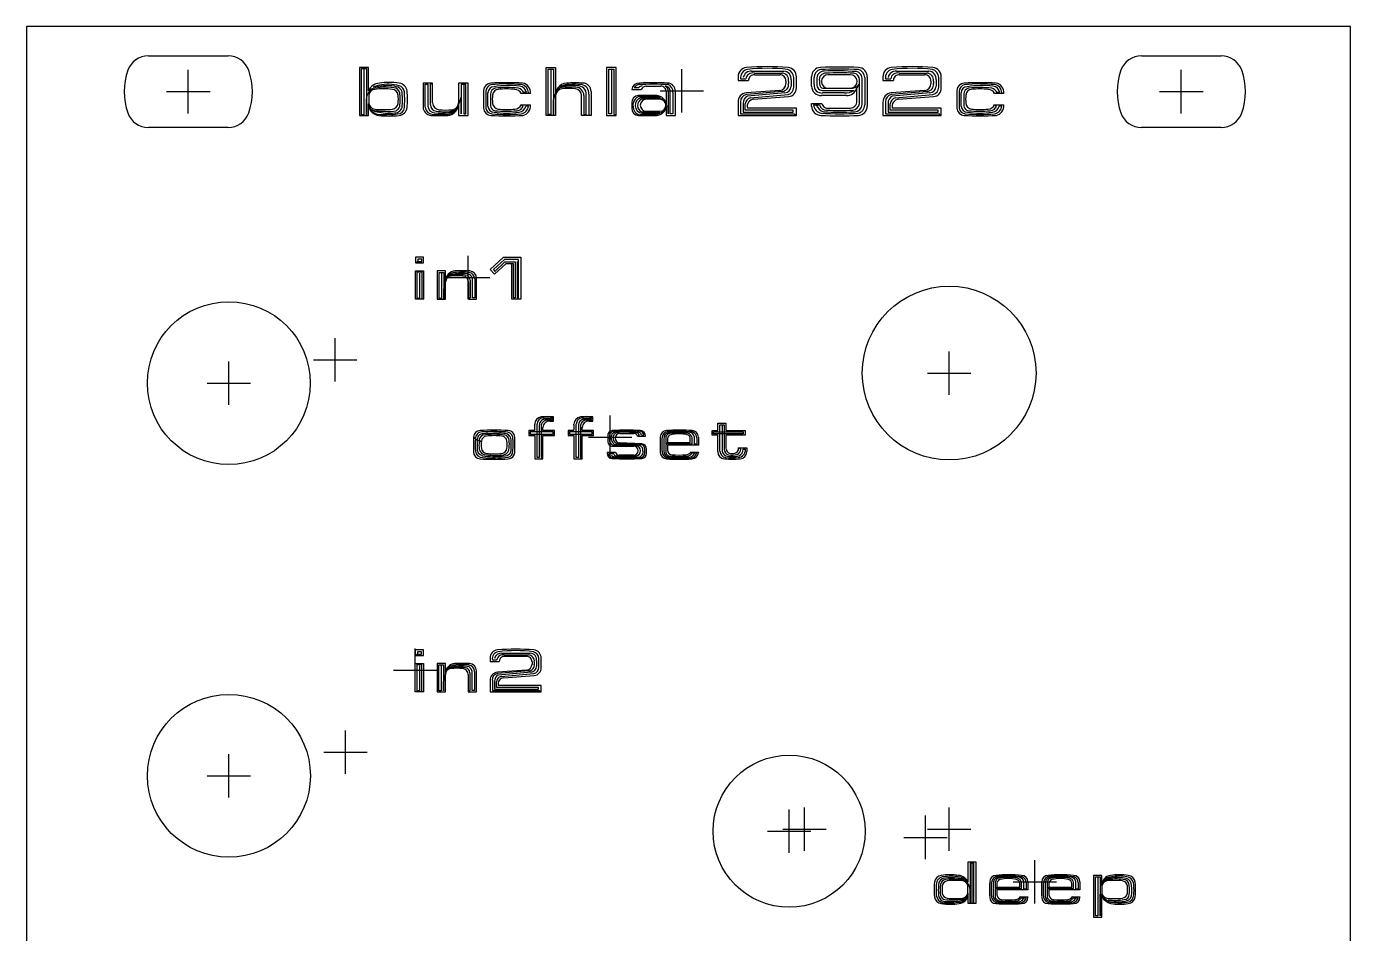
# Model space of a CAD drawing. Header units: millimetres. Extents: x -94 to 94, y -1 to 128.
# Drawn here: x 0 to 61, y 86.6 to 128.4 of the extents above; entities that cross this region are included whole.
import ezdxf

# ---------------------------------------------------------------- set-up
doc = ezdxf.new("R2010")
doc.units = ezdxf.units.MM
for name, color, linetype in [('Contour', 7, 'CONTINUOUS'), ('Engraving', 7, 'CONTINUOUS'), ('Reference_points', 1, 'CONTINUOUS')]:
    doc.layers.add(name, color=color, linetype=linetype)

msp = doc.modelspace()

# ---------------------------------------------------------------- linework, layer by layer
at = {"layer": 'Contour', "color": 7, "linetype": 'CONTINUOUS'}
for p, q in [((60.96, 128.4), (0, 128.4)), ((0, 128.4), (0, 128.4)), ((0, 128.4), (0, 0)), ((60.96, 0), (60.96, 128.4)), ((60.96, 128.4), (60.96, 128.4)), ((5.612, 127.05), (9.288, 127.05)), ((51.332, 127.05), (55.008, 127.05)), ((9.288, 123.75), (5.612, 123.75)), ((55.008, 123.75), (51.332, 123.75))]:
    msp.add_line(p, q, dxfattribs=at)
for centre, radius in [((42.483, 112.44), 4), ((9.316, 111.976), 3.75), ((9.32, 93.896), 3.75), ((35.112, 91.342), 3.5)]:
    msp.add_circle(centre, radius, dxfattribs=at)
for centre, radius, start, end in [((5.612, 126.05), 1, 450, 160.55043), ((9.288, 126.05), 1, 379.44957, 90), ((51.332, 126.05), 1, 450, 160.55043), ((55.008, 126.05), 1, 379.44957, 90), ((7.45, 125.4), 2.95, 160.53303, -160.53303), ((7.45, 125.4), 2.95, 340.53303, 19.46697), ((53.17, 125.4), 2.95, 160.53303, -160.53303), ((53.17, 125.4), 2.95, 340.53303, 19.46697), ((5.612, 124.75), 1, 199.44957, -90), ((9.288, 124.75), 1, 270, -19.44957), ((51.332, 124.75), 1, 199.44957, -90), ((55.008, 124.75), 1, 270, -19.44957)]:
    msp.add_arc(centre, radius, start, end, dxfattribs=at)
at = {"layer": 'Engraving', "color": 254, "linetype": 'CONTINUOUS'}
for p, q in [((15.744, 126.513), (15.336, 126.513)), ((15.336, 126.513), (15.336, 124.305)), ((15.432, 124.329), (15.432, 126.465)), ((15.432, 126.465), (15.648, 126.465)), ((15.528, 126.417), (15.528, 124.329)), ((15.648, 126.465), (15.648, 124.329)), ((15.744, 125.433), (15.744, 126.513)), ((23.928, 124.305), (23.928, 126.513)), ((23.928, 126.513), (24.36, 126.513)), ((24.024, 124.353), (24.024, 126.441)), ((24.024, 126.441), (24.264, 126.441)), ((24.144, 126.417), (24.144, 124.353)), ((24.264, 126.441), (24.264, 124.353)), ((24.36, 126.513), (24.36, 125.121)), ((27.144, 126.513), (26.712, 126.513)), ((26.712, 126.513), (26.712, 124.305)), ((26.808, 124.377), (26.808, 126.441)), ((26.808, 126.441), (27.048, 126.441)), ((26.928, 126.441), (26.928, 124.377)), ((27.048, 126.441), (27.048, 124.377)), ((27.144, 124.305), (27.144, 126.513)), ((33.384, 126.345), (34.872, 126.345)), ((33.504, 126.249), (34.776, 126.249)), ((40.056, 126.345), (41.544, 126.345)), ((40.176, 126.249), (41.448, 126.249)), ((16.344, 125.649), (15.96, 125.601)), ((18.696, 125.793), (18.264, 125.793)), ((18.264, 125.793), (18.264, 124.689)), ((18.36, 124.689), (18.36, 125.745)), ((18.36, 125.745), (18.48, 125.745)), ((18.48, 125.745), (18.48, 124.737)), ((18.6, 125.745), (18.696, 125.793)), ((18.6, 124.785), (18.6, 125.745)), ((18.696, 124.881), (18.696, 125.793)), ((20.328, 125.793), (19.896, 125.793)), ((19.896, 125.793), (19.896, 124.881)), ((20.232, 125.721), (20.016, 125.721)), ((20.016, 125.721), (20.016, 124.377)), ((20.136, 125.697), (20.136, 124.377)), ((20.232, 124.377), (20.232, 125.721)), ((20.328, 124.305), (20.328, 125.793)), ((28.536, 125.649), (29.208, 125.649)), ((32.76, 126.081), (32.76, 125.913)), ((32.76, 125.913), (33.24, 125.913)), ((32.88, 125.985), (33.12, 125.985)), ((33.528, 126.177), (34.68, 126.177)), ((34.968, 125.889), (34.968, 125.769)), ((35.088, 125.889), (35.088, 125.769)), ((35.208, 125.937), (35.208, 125.649)), ((35.328, 125.601), (35.328, 126.057)), ((35.448, 125.577), (35.448, 126.081)), ((36.144, 125.649), (36.144, 126.081)), ((36.264, 125.721), (36.264, 126.057)), ((36.384, 125.961), (36.384, 125.745)), ((36.504, 125.889), (36.504, 125.745)), ((37.92, 126.177), (36.912, 126.177)), ((38.328, 125.721), (38.232, 125.553)), ((38.352, 125.673), (38.352, 125.937)), ((38.352, 124.857), (38.352, 125.673)), ((38.472, 124.809), (38.472, 125.961)), ((38.592, 126.057), (38.592, 124.785)), ((38.712, 126.081), (38.712, 124.737)), ((39.432, 126.081), (39.432, 125.913)), ((39.432, 125.913), (39.912, 125.913)), ((39.552, 125.985), (39.792, 125.985)), ((40.2, 126.177), (41.352, 126.177)), ((41.64, 125.889), (41.64, 125.769)), ((41.76, 125.889), (41.76, 125.769)), ((41.88, 125.937), (41.88, 125.649)), ((42, 125.601), (42, 126.057)), ((42.12, 125.577), (42.12, 126.081)), ((15.648, 124.329), (15.648, 125.073)), ((20.016, 124.377), (20.016, 125.145)), ((21.144, 125.409), (21.144, 124.641)), ((21.24, 124.737), (21.24, 125.337)), ((21.36, 125.289), (21.36, 124.761)), ((23.208, 125.313), (22.776, 125.313)), ((23.016, 125.361), (22.896, 125.361)), ((24.264, 124.353), (24.264, 125.025)), ((24.36, 125.217), (24.36, 124.305)), ((25.56, 124.305), (25.56, 125.217)), ((25.656, 125.217), (25.656, 124.353)), ((25.776, 124.353), (25.776, 125.265)), ((25.896, 125.289), (25.896, 124.353)), ((25.992, 125.409), (25.992, 124.305)), ((27.864, 125.505), (28.296, 125.505)), ((28.176, 125.577), (27.984, 125.577)), ((28.2, 125.169), (28.992, 125.169)), ((29.064, 125.121), (28.296, 125.121)), ((28.344, 125.073), (29.304, 125.073)), ((29.16, 125.049), (28.536, 125.049)), ((29.16, 125.049), (29.016, 125.217)), ((29.184, 125.121), (29.064, 125.121)), ((29.304, 125.073), (29.16, 125.049)), ((29.448, 125.409), (29.448, 124.785)), ((29.544, 125.409), (29.544, 124.377)), ((29.64, 124.377), (29.64, 125.409)), ((29.76, 125.361), (29.76, 124.377)), ((29.88, 124.305), (29.88, 125.409)), ((34.68, 125.457), (33.144, 125.337)), ((34.8, 125.409), (33.144, 125.265)), ((34.92, 125.337), (33.192, 125.193)), ((33.336, 125.121), (35.064, 125.265)), ((33.48, 125.049), (35.088, 125.169)), ((37.752, 125.217), (36.6, 125.217)), ((37.656, 125.337), (36.648, 125.337)), ((36.672, 125.553), (36.912, 125.553)), ((36.696, 125.457), (36.912, 125.457)), ((36.912, 125.553), (37.944, 125.553)), ((36.912, 125.553), (37.944, 125.553)), ((36.912, 125.457), (38.112, 125.457)), ((38.232, 124.953), (38.232, 125.553)), ((41.352, 125.457), (39.816, 125.337)), ((41.472, 125.409), (39.816, 125.265)), ((41.592, 125.337), (39.864, 125.193)), ((40.008, 125.121), (41.736, 125.265)), ((40.152, 125.049), (41.76, 125.169)), ((42.936, 125.409), (42.936, 124.641)), ((43.032, 124.737), (43.032, 125.337)), ((43.152, 125.289), (43.152, 124.761)), ((45, 125.313), (44.568, 125.313)), ((44.808, 125.361), (44.688, 125.361)), ((15.768, 124.857), (15.744, 124.833)), ((15.744, 124.305), (15.744, 124.833)), ((19.896, 124.857), (19.896, 124.305)), ((20.136, 124.377), (20.232, 124.377)), ((22.872, 124.737), (22.776, 124.785)), ((22.776, 124.785), (23.208, 124.785)), ((23.112, 124.737), (22.992, 124.737)), ((26.928, 124.377), (26.808, 124.377)), ((27.048, 124.377), (27.144, 124.305)), ((27.864, 124.881), (27.864, 124.641)), ((27.936, 124.737), (27.936, 124.857)), ((29.16, 124.449), (28.344, 124.449)), ((28.344, 124.401), (28.992, 124.401)), ((28.536, 124.497), (29.16, 124.497)), ((29.112, 124.377), (28.992, 124.329)), ((29.208, 124.425), (29.112, 124.377)), ((29.544, 124.737), (29.448, 124.737)), ((29.448, 124.737), (29.448, 124.305)), ((29.544, 124.377), (29.544, 124.737)), ((29.76, 124.377), (29.64, 124.377)), ((32.76, 124.905), (32.76, 124.305)), ((32.88, 124.929), (32.88, 124.377)), ((32.88, 124.377), (35.352, 124.377)), ((33, 124.857), (33, 124.449)), ((33, 124.449), (35.304, 124.449)), ((33.096, 124.545), (33.096, 124.833)), ((35.304, 124.545), (33.096, 124.545)), ((35.448, 124.641), (33.192, 124.641)), ((35.304, 124.449), (35.304, 124.545)), ((35.352, 124.377), (35.448, 124.305)), ((35.448, 124.305), (35.448, 124.641)), ((36.144, 124.737), (36.144, 124.857)), ((36.144, 124.857), (36.624, 124.857)), ((36.24, 124.785), (36.504, 124.785)), ((36.936, 124.641), (37.92, 124.641)), ((39.432, 124.905), (39.432, 124.305)), ((39.552, 124.929), (39.552, 124.377)), ((39.552, 124.377), (42.024, 124.377)), ((39.672, 124.857), (39.672, 124.449)), ((39.672, 124.449), (41.976, 124.449)), ((39.768, 124.545), (39.768, 124.833)), ((41.976, 124.545), (39.768, 124.545)), ((42.12, 124.641), (39.864, 124.641)), ((41.976, 124.449), (41.976, 124.545)), ((42.024, 124.377), (42.12, 124.305)), ((42.12, 124.305), (42.12, 124.641)), ((44.664, 124.737), (44.568, 124.785)), ((44.568, 124.785), (45, 124.785)), ((44.904, 124.737), (44.784, 124.737)), ((15.336, 124.305), (15.744, 124.305)), ((15.528, 124.329), (15.432, 124.329)), ((19.896, 124.305), (20.328, 124.305)), ((24.36, 124.305), (23.928, 124.305)), ((24.144, 124.353), (24.024, 124.353)), ((25.992, 124.305), (25.56, 124.305)), ((25.656, 124.353), (25.776, 124.353)), ((25.896, 124.353), (25.992, 124.305)), ((26.712, 124.305), (27.144, 124.305)), ((28.992, 124.329), (28.248, 124.329)), ((29.448, 124.305), (29.88, 124.305)), ((32.76, 124.305), (35.448, 124.305)), ((39.432, 124.305), (42.12, 124.305)), ((18.286, 117.771), (17.908, 117.771)), ((17.908, 117.771), (17.908, 117.519)), ((18.202, 117.687), (18.013, 117.687)), ((18.013, 117.687), (18.013, 117.582)), ((18.202, 117.582), (18.202, 117.687)), ((18.286, 117.519), (18.286, 117.771)), ((21.352, 117.204), (21.961, 117.771)), ((22.003, 117.666), (21.499, 117.204)), ((21.961, 117.771), (22.759, 117.771)), ((22.654, 117.666), (22.003, 117.666)), ((22.654, 115.902), (22.654, 117.666)), ((22.759, 117.771), (22.759, 115.839)), ((18.013, 117.582), (17.908, 117.519)), ((17.908, 117.519), (18.286, 117.519)), ((17.908, 115.839), (17.908, 117.141)), ((17.908, 117.141), (18.286, 117.141)), ((17.992, 115.881), (17.992, 117.099)), ((17.992, 117.099), (18.202, 117.099)), ((18.013, 117.582), (18.202, 117.582)), ((18.202, 117.099), (18.202, 115.881)), ((18.286, 117.141), (18.286, 115.839)), ((19.294, 117.141), (18.916, 117.141)), ((18.916, 117.141), (18.916, 115.839)), ((19, 115.881), (19, 117.078)), ((19, 117.078), (19.21, 117.078)), ((19.105, 117.078), (19.105, 115.881)), ((19.21, 117.078), (19.21, 115.881)), ((19.294, 116.679), (19.294, 117.141)), ((21.541, 116.994), (21.352, 117.204)), ((21.499, 117.204), (21.562, 117.12)), ((22.066, 117.477), (21.541, 116.994)), ((21.562, 117.12), (22.024, 117.561)), ((22.024, 117.561), (22.507, 117.561)), ((22.339, 117.477), (22.066, 117.477)), ((22.423, 117.477), (22.339, 117.477)), ((22.339, 115.839), (22.339, 117.477)), ((22.423, 115.902), (22.423, 117.477)), ((22.507, 117.561), (22.507, 115.902)), ((22.591, 117.582), (22.591, 115.902)), ((18.097, 117.036), (18.097, 115.881)), ((19.294, 115.839), (19.294, 116.637)), ((20.344, 116.637), (20.344, 115.839)), ((20.428, 116.721), (20.428, 115.902)), ((20.533, 115.902), (20.533, 116.784)), ((20.638, 116.784), (20.638, 115.902)), ((20.722, 115.839), (20.722, 116.805)), ((18.286, 115.839), (17.908, 115.839)), ((18.097, 115.881), (17.992, 115.881)), ((18.202, 115.881), (18.286, 115.839)), ((18.916, 115.839), (19.294, 115.839)), ((19.105, 115.881), (19, 115.881)), ((19.21, 115.881), (19.21, 116.322)), ((20.428, 115.902), (20.344, 115.839)), ((20.344, 115.839), (20.722, 115.839)), ((20.638, 115.902), (20.533, 115.902)), ((22.759, 115.839), (22.339, 115.839)), ((22.507, 115.902), (22.423, 115.902)), ((22.591, 115.902), (22.654, 115.902)), ((23.78, 110.378), (24.221, 110.378)), ((24.221, 110.378), (24.221, 110.273)), ((24.263, 110.231), (24.263, 110.42)), ((25.586, 110.378), (26.027, 110.378)), ((26.027, 110.378), (26.027, 110.273)), ((26.069, 110.231), (26.069, 110.42)), ((23.402, 109.79), (23.129, 109.79)), ((23.129, 109.79), (23.129, 109.559)), ((23.507, 108.551), (23.507, 110.084)), ((23.612, 110.021), (23.612, 108.551)), ((23.696, 109.979), (23.696, 109.727)), ((23.78, 109.79), (23.78, 109.937)), ((24.305, 109.79), (23.78, 109.79)), ((24.179, 110.315), (23.864, 110.315)), ((24.221, 110.273), (23.99, 110.273)), ((24.095, 110.231), (24.263, 110.231)), ((24.305, 109.559), (24.305, 109.79)), ((25.208, 109.79), (24.935, 109.79)), ((24.935, 109.79), (24.935, 109.559)), ((25.313, 108.551), (25.313, 110.084)), ((25.418, 110.021), (25.418, 108.551)), ((25.502, 109.979), (25.502, 109.727)), ((25.586, 109.79), (25.586, 109.937)), ((26.111, 109.79), (25.586, 109.79)), ((25.985, 110.315), (25.67, 110.315)), ((26.027, 110.273), (25.796, 110.273)), ((25.901, 110.231), (26.069, 110.231)), ((26.111, 109.559), (26.111, 109.79)), ((31.571, 109.58), (31.571, 109.79)), ((31.571, 109.79), (31.823, 109.79)), ((31.823, 109.79), (31.823, 110.126)), ((31.823, 110.126), (32.201, 110.126)), ((31.928, 108.845), (31.928, 110.063)), ((31.928, 110.063), (32.117, 110.063)), ((32.033, 110.063), (32.033, 108.908)), ((32.117, 110.063), (32.117, 109.643)), ((32.201, 110.126), (32.201, 109.79)), ((32.201, 109.79), (33.083, 109.79)), ((33.083, 109.79), (33.083, 109.58)), ((20.672, 109.412), (20.588, 109.496)), ((20.756, 109.328), (20.672, 109.412)), ((20.945, 109.307), (20.756, 109.328)), ((20.84, 109.286), (20.945, 109.307)), ((23.129, 109.559), (23.402, 109.559)), ((23.696, 109.727), (23.192, 109.727)), ((23.192, 109.727), (23.192, 109.622)), ((23.192, 109.622), (24.242, 109.622)), ((23.402, 109.559), (23.402, 108.488)), ((24.242, 109.727), (23.696, 109.727)), ((23.696, 109.727), (23.696, 108.551)), ((23.78, 108.488), (23.78, 109.559)), ((23.78, 109.559), (24.305, 109.559)), ((24.242, 109.622), (24.242, 109.727)), ((24.935, 109.559), (25.208, 109.559)), ((25.502, 109.727), (24.998, 109.727)), ((24.998, 109.727), (24.998, 109.622)), ((24.998, 109.622), (26.048, 109.622)), ((25.208, 109.559), (25.208, 108.488)), ((26.048, 109.727), (25.502, 109.727)), ((25.502, 109.727), (25.502, 108.551)), ((25.586, 108.488), (25.586, 109.559)), ((25.586, 109.559), (26.111, 109.559)), ((26.048, 109.622), (26.048, 109.727)), ((26.762, 109.538), (26.762, 109.307)), ((27.308, 109.664), (27.959, 109.664)), ((28.337, 109.181), (27.308, 109.223)), ((28.211, 109.559), (28.127, 109.538)), ((28.127, 109.538), (28.505, 109.538)), ((28.316, 109.58), (28.421, 109.58)), ((29.261, 108.845), (29.261, 109.454)), ((29.345, 109.412), (29.345, 108.824)), ((29.429, 109.412), (29.429, 109.181)), ((29.429, 109.181), (29.513, 109.244)), ((29.513, 109.244), (29.429, 109.139)), ((29.429, 109.139), (29.429, 108.824)), ((29.513, 109.433), (29.513, 109.244)), ((29.513, 109.244), (30.563, 109.244)), ((29.513, 109.181), (30.647, 109.181)), ((30.563, 109.244), (30.563, 109.412)), ((30.647, 109.181), (30.647, 109.475)), ((30.752, 109.16), (30.752, 109.496)), ((30.857, 109.16), (30.752, 109.16)), ((30.857, 109.454), (30.857, 109.16)), ((30.941, 109.496), (30.941, 109.118)), ((31.823, 109.58), (31.571, 109.58)), ((31.634, 109.643), (31.634, 109.727)), ((31.634, 109.727), (32.999, 109.727)), ((32.117, 109.643), (31.634, 109.643)), ((31.823, 108.824), (31.823, 109.58)), ((32.999, 109.643), (32.117, 109.643)), ((32.117, 109.643), (32.117, 108.929)), ((33.083, 109.58), (32.201, 109.58)), ((32.201, 109.58), (32.201, 108.992)), ((32.999, 109.727), (32.999, 109.643)), ((23.612, 108.551), (23.507, 108.551)), ((23.696, 108.551), (23.78, 108.488)), ((25.418, 108.551), (25.313, 108.551)), ((25.502, 108.551), (25.586, 108.488)), ((27.119, 108.782), (26.741, 108.782)), ((26.741, 108.782), (26.741, 108.74)), ((27.035, 108.719), (26.804, 108.719)), ((26.972, 109.076), (27.959, 109.076)), ((27.056, 109.118), (28.043, 109.097)), ((27.959, 108.656), (27.287, 108.656)), ((28.547, 108.74), (28.547, 108.95)), ((30.941, 109.118), (29.513, 109.118)), ((29.513, 109.118), (29.513, 108.887)), ((30.752, 108.761), (30.584, 108.803)), ((30.584, 108.803), (30.941, 108.803)), ((30.647, 108.761), (30.857, 108.761)), ((30.941, 108.803), (30.941, 108.782)), ((32.894, 108.929), (32.789, 108.992)), ((32.789, 108.992), (33.167, 108.992)), ((32.999, 108.929), (33.104, 108.929)), ((33.167, 108.992), (33.167, 108.824)), ((23.402, 108.488), (23.78, 108.488)), ((25.208, 108.488), (25.586, 108.488)), ((18.278, 99.691), (17.9, 99.691)), ((17.9, 99.691), (17.9, 99.439)), ((18.005, 99.502), (17.9, 99.439)), ((17.9, 99.439), (18.278, 99.439)), ((18.194, 99.607), (18.005, 99.607)), ((18.005, 99.607), (18.005, 99.502)), ((18.005, 99.502), (18.194, 99.502)), ((18.194, 99.502), (18.194, 99.607)), ((18.278, 99.439), (18.278, 99.691)), ((21.89, 99.544), (23.192, 99.544)), ((21.995, 99.46), (23.108, 99.46)), ((22.016, 99.397), (23.024, 99.397)), ((17.9, 97.759), (17.9, 99.061)), ((17.9, 99.061), (18.278, 99.061)), ((17.984, 97.801), (17.984, 99.019)), ((17.984, 99.019), (18.194, 99.019)), ((18.089, 98.956), (18.089, 97.801)), ((18.194, 99.019), (18.194, 97.801)), ((18.278, 99.061), (18.278, 97.759)), ((19.286, 99.061), (18.908, 99.061)), ((18.908, 99.061), (18.908, 97.759)), ((18.992, 97.801), (18.992, 98.998)), ((18.992, 98.998), (19.202, 98.998)), ((19.097, 98.998), (19.097, 97.801)), ((19.202, 98.998), (19.202, 97.801)), ((19.286, 98.599), (19.286, 99.061)), ((21.344, 99.313), (21.344, 99.166)), ((21.344, 99.166), (21.764, 99.166)), ((21.449, 99.229), (21.659, 99.229)), ((23.024, 98.767), (21.68, 98.662)), ((23.276, 99.145), (23.276, 99.04)), ((23.381, 99.145), (23.381, 99.04)), ((23.486, 99.187), (23.486, 98.935)), ((23.591, 98.893), (23.591, 99.292)), ((23.696, 98.872), (23.696, 99.313)), ((19.202, 97.801), (19.202, 98.242)), ((19.286, 97.759), (19.286, 98.557)), ((20.336, 98.557), (20.336, 97.759)), ((20.42, 98.641), (20.42, 97.822)), ((20.525, 97.822), (20.525, 98.704)), ((20.63, 98.704), (20.63, 97.822)), ((20.714, 97.759), (20.714, 98.725)), ((21.344, 98.284), (21.344, 97.759)), ((21.449, 98.305), (21.449, 97.822)), ((21.554, 98.242), (21.554, 97.885)), ((21.638, 97.969), (21.638, 98.221)), ((23.129, 98.725), (21.68, 98.599)), ((23.234, 98.662), (21.722, 98.536)), ((21.848, 98.473), (23.36, 98.599)), ((21.974, 98.41), (23.381, 98.515)), ((18.278, 97.759), (17.9, 97.759)), ((18.089, 97.801), (17.984, 97.801)), ((18.194, 97.801), (18.278, 97.759)), ((18.908, 97.759), (19.286, 97.759)), ((19.097, 97.801), (18.992, 97.801)), ((20.42, 97.822), (20.336, 97.759)), ((20.336, 97.759), (20.714, 97.759)), ((20.63, 97.822), (20.525, 97.822)), ((21.344, 97.759), (23.696, 97.759)), ((21.449, 97.822), (23.612, 97.822)), ((21.554, 97.885), (23.57, 97.885)), ((23.57, 97.969), (21.638, 97.969)), ((23.696, 98.053), (21.722, 98.053)), ((23.57, 97.885), (23.57, 97.969)), ((23.612, 97.822), (23.696, 97.759)), ((23.696, 97.759), (23.696, 98.053)), ((43.359, 88.996), (43.359, 89.941)), ((43.359, 89.941), (43.716, 89.941)), ((43.611, 89.878), (43.443, 89.878)), ((43.443, 89.878), (43.443, 88.051)), ((43.527, 89.857), (43.527, 88.051)), ((43.611, 88.051), (43.611, 89.878)), ((43.716, 89.941), (43.716, 88.009)), ((45.921, 88.681), (45.921, 89.017)), ((46.11, 89.017), (46.11, 88.639)), ((48.315, 88.681), (48.315, 89.017)), ((48.504, 89.017), (48.504, 88.639)), ((49.512, 89.311), (49.134, 89.311)), ((49.134, 89.311), (49.134, 87.379)), ((49.218, 87.442), (49.218, 89.248)), ((49.218, 89.248), (49.428, 89.248)), ((49.323, 89.248), (49.323, 87.442)), ((49.428, 89.248), (49.428, 87.442)), ((49.512, 88.828), (49.512, 89.311)), ((43.338, 88.492), (43.359, 88.471)), ((43.359, 88.009), (43.359, 88.471)), ((43.443, 88.051), (43.443, 88.681)), ((44.43, 88.366), (44.43, 88.975)), ((44.514, 88.933), (44.514, 88.345)), ((44.598, 88.933), (44.598, 88.702)), ((44.598, 88.702), (44.682, 88.765)), ((44.682, 88.765), (44.598, 88.66)), ((44.598, 88.66), (44.598, 88.345)), ((44.682, 88.954), (44.682, 88.765)), ((44.682, 88.765), (45.732, 88.765)), ((44.682, 88.702), (45.816, 88.702)), ((46.11, 88.639), (44.682, 88.639)), ((44.682, 88.639), (44.682, 88.408)), ((45.732, 88.765), (45.732, 88.933)), ((45.816, 88.702), (45.816, 88.996)), ((46.026, 88.681), (45.921, 88.681)), ((46.026, 88.975), (46.026, 88.681)), ((46.824, 88.366), (46.824, 88.975)), ((46.908, 88.933), (46.908, 88.345)), ((46.992, 88.933), (46.992, 88.702)), ((46.992, 88.702), (47.076, 88.765)), ((47.076, 88.765), (46.992, 88.66)), ((46.992, 88.66), (46.992, 88.345)), ((47.076, 88.954), (47.076, 88.765)), ((47.076, 88.765), (48.126, 88.765)), ((47.076, 88.702), (48.21, 88.702)), ((48.504, 88.639), (47.076, 88.639)), ((47.076, 88.639), (47.076, 88.408)), ((48.126, 88.765), (48.126, 88.933)), ((48.21, 88.702), (48.21, 88.996)), ((48.42, 88.681), (48.315, 88.681)), ((48.42, 88.975), (48.42, 88.681)), ((49.428, 87.442), (49.428, 88.45)), ((43.716, 88.009), (43.359, 88.009)), ((43.527, 88.051), (43.611, 88.051)), ((45.921, 88.282), (45.753, 88.324)), ((45.753, 88.324), (46.11, 88.324)), ((45.816, 88.282), (46.026, 88.282)), ((46.11, 88.324), (46.11, 88.303)), ((48.315, 88.282), (48.147, 88.324)), ((48.147, 88.324), (48.504, 88.324)), ((48.21, 88.282), (48.42, 88.282)), ((48.504, 88.324), (48.504, 88.303)), ((49.512, 87.379), (49.512, 88.324)), ((49.134, 87.379), (49.512, 87.379)), ((49.323, 87.442), (49.218, 87.442))]:
    msp.add_line(p, q, dxfattribs=at)
for centre, radius, start, end in [((33.19, 126.085), 0.43, 96.13441, 180.53297), ((33.25, 126.047), 0.375, 98.909, 189.51254), ((33.36, 125.977), 0.369, 446.2686, 167.47119), ((33.426, 125.951), 0.308, 435.33218, 173.65981), ((34.104, 114.34), 12.211, 85.49081, 94.50919), ((34.116, 119.112), 7.363, 82.79101, 97.20899), ((34.78, 125.937), 0.312, 351.14204, 90.73452), ((34.843, 125.979), 0.367, 353.43593, 85.46964), ((34.941, 126.043), 0.387, 2.07181, 75.17352), ((35.018, 126.085), 0.43, -0.53297, 83.86559), ((36.574, 126.084), 0.43, 92.93567, -179.60027), ((36.63, 126.059), 0.366, 102.29135, -179.68691), ((36.728, 125.999), 0.346, 91.32452, 186.30363), ((36.797, 125.951), 0.299, 86.35185, 191.94778), ((37.428, 107.982), 18.552, 447.29352, 92.70648), ((37.428, 107.886), 18.552, 447.29352, 92.70648), ((37.274, 114.534), 11.824, 85.46936, 92.68551), ((37.452, 112.794), 13.47, 87.29372, 92.70628), ((38.052, 125.951), 0.3, -2.67186, 83.11174), ((38.162, 126.01), 0.314, -8.98212, 81.58639), ((38.282, 126.084), 0.43, 359.60027, 87.06433), ((38.226, 126.059), 0.366, 359.68691, 77.70865), ((39.862, 126.085), 0.43, 96.13441, 180.53297), ((39.922, 126.047), 0.375, 98.909, 189.51254), ((40.032, 125.977), 0.369, 446.2686, 167.47119), ((40.098, 125.951), 0.308, 435.33218, 173.65981), ((40.776, 114.34), 12.211, 85.49081, 94.50919), ((40.788, 119.112), 7.363, 82.79101, 97.20899), ((41.452, 125.937), 0.312, 351.14204, 90.73452), ((41.515, 125.979), 0.367, 353.43593, 85.46964), ((41.613, 126.043), 0.387, 2.07181, 75.17352), ((41.69, 126.085), 0.43, -0.53297, 83.86559), ((16.308, 125.176), 0.62, 95.55425, 155.50249), ((16.542, 122.91), 2.694, 441.93307, 103.52552), ((16.538, 124.347), 1.381, 462.12374, 114.74616), ((16.704, 122.188), 3.634, 82.79089, 97.20911), ((16.654, 123.782), 1.958, 435.01956, 101.97006), ((16.634, 124.125), 1.551, 72.05555, 100.77393), ((16.992, 125.312), 0.313, -4.2161, 67.45056), ((17.105, 125.378), 0.419, 7.54942, 82.45058), ((17.074, 125.357), 0.327, 364.90906, 74.77557), ((21.402, 125.439), 0.354, 452.91084, 177.08916), ((21.499, 125.376), 0.357, 104.77626, 174.68918), ((21.534, 125.331), 0.294, 451.16914, 178.83086), ((22.116, 110.307), 15.503, 447.29373, 92.70627), ((22.104, 118.372), 7.382, 84.58984, 95.41016), ((22.2, 121.51), 4.17, 443.05736, 99.27482), ((22.116, 121.762), 3.829, 81.89317, 98.10683), ((22.677, 125.307), 0.343, 369.05072, 85.48601), ((22.721, 125.337), 0.392, 3.51247, 78.37479), ((22.763, 125.354), 0.447, 354.73592, 79.04188), ((24.911, 125.233), 0.562, 94.79751, -168.51021), ((24.75, 125.074), 0.528, 453.2581, 114.8661), ((24.954, 125.005), 0.719, 455.26657, 123.99953), ((24.914, 124.743), 0.931, 93.07746, 112.87544), ((25.008, 121.949), 3.663, 445.49094, 94.50906), ((25.248, 117.669), 8.133, 447.29379, 92.70621), ((25.116, 120.342), 5.337, 87.2936, 92.7064), ((25.224, 122.173), 3.564, 444.59015, 95.40985), ((25.296, 125.24), 0.361, 356.3444, 90), ((25.37, 125.267), 0.406, -0.28224, 90.28224), ((25.49, 125.32), 0.407, 355.63367, 80.09802), ((25.611, 125.413), 0.381, 359.39849, 86.83687), ((28.194, 125.461), 0.333, 84.83669, 172.40536), ((28.224, 125.457), 0.268, 460.30485, 153.43495), ((28.86, 111.251), 14.486, 447.29363, 92.70637), ((28.417, 125.35), 0.331, 102.73524, 136.71347), ((28.872, 112.084), 13.724, 87.29374, 92.70626), ((28.537, 125.376), 0.273, 450.20987, 151.84121), ((29.209, 125.41), 0.239, 359.76027, 90.23973), ((29.401, 125.41), 0.239, -0.23973, 90.23973), ((29.328, 125.442), 0.219, 351.31365, 70.82099), ((29.499, 125.413), 0.381, -0.60151, 86.83687), ((29.43, 125.408), 0.333, 351.89421, 69.9875), ((33.515, 125.902), 0.275, 447.29349, 177.70939), ((34.682, 125.891), 0.286, 359.59934, 90.40066), ((34.647, 125.776), 0.321, 275.90614, -1.24924), ((34.771, 125.728), 0.32, 275.19443, 7.36958), ((34.876, 125.666), 0.332, 277.61746, -2.93126), ((34.97, 125.61), 0.358, -74.75893, -1.44009), ((36.586, 125.659), 0.442, 181.29606, -88.18581), ((36.614, 125.687), 0.352, 174.45153, -84.45153), ((36.655, 125.726), 0.272, 175.98952, 278.66612), ((36.726, 125.769), 0.223, -173.82982, -104.03624), ((36.912, 125.865), 0.312, 90, 270), ((37.932, 125.865), 0.312, -87.7974, 92.2026), ((37.955, 126.051), 0.498, -91.26536, -41.49978), ((40.187, 125.902), 0.275, 447.29349, 177.70939), ((41.354, 125.891), 0.286, 359.59934, 90.40066), ((41.319, 125.776), 0.321, 275.90614, -1.24924), ((41.443, 125.728), 0.32, 275.19443, 7.36958), ((41.548, 125.666), 0.332, 277.61746, -2.93126), ((41.642, 125.61), 0.358, -74.75893, -1.44009), ((43.194, 125.439), 0.354, 452.91084, 177.08916), ((43.291, 125.376), 0.357, 104.77626, 174.68918), ((43.326, 125.331), 0.294, 451.16914, 178.83086), ((43.908, 110.307), 15.503, 447.29373, 92.70627), ((43.896, 118.372), 7.382, 84.58984, 95.41016), ((43.992, 121.51), 4.17, 443.05736, 99.27482), ((43.908, 121.762), 3.829, 81.89317, 98.10683), ((44.469, 125.307), 0.343, 369.05072, 85.48601), ((44.513, 125.337), 0.392, 3.51247, 78.37479), ((44.555, 125.354), 0.447, 354.73592, 79.04188), ((16.236, 125.037), 0.589, 483.36637, 176.49647), ((17.504, 125.049), 1.747, 173.68879, 186.31121), ((16.062, 125.211), 0.296, 95.82634, 174.17366), ((16.44, 121.815), 3.712, 83.69049, 96.30951), ((16.812, 125.205), 0.302, 6.84277, 83.15723), ((16.897, 125.28), 0.298, 375.76066, 85.57179), ((15.376, 125.049), 1.747, -6.31121, 6.31121), ((14.91, 125.037), 2.297, 351.89106, 8.10894), ((12.927, 125.013), 4.386, -3.60812, 3.60812), ((12.835, 125.025), 4.579, 355.49094, 4.50906), ((14.484, 125.049), 3.06, -7.20862, 7.20862), ((16.408, 126.239), 3.77, 334.11458, -16.86809), ((29.679, 125.049), 8.641, 177.29356, -177.29356), ((21.626, 125.292), 0.266, 100.84481, 180.64617), ((23.484, 125.049), 2.037, 174.59167, 185.40833), ((21.747, 125.214), 0.292, 95.30093, 174.69907), ((22.104, 121.45), 4.073, 84.59034, 95.40966), ((22.454, 125.142), 0.365, 27.9708, 84.64906), ((22.56, 125.187), 0.378, 27.3777, 75.30268), ((25.173, 124.901), 0.917, 494.69077, 172.23202), ((24.681, 125.21), 0.321, 95.90614, 178.75076), ((24.96, 122.707), 2.839, 83.69101, 96.30899), ((25.239, 125.21), 0.321, 1.24924, 84.09386), ((28.191, 124.89), 0.327, 92.62641, 181.57655), ((28.284, 124.83), 0.349, 463.91688, 175.56353), ((28.387, 124.765), 0.367, 104.33879, 263.26277), ((28.466, 124.761), 0.335, 111.35677, -111.35677), ((28.596, 111.886), 13.338, 88.19546, 91.80454), ((28.536, 124.773), 0.276, 90, 270), ((28.962, 124.642), 0.528, 425.1339, 86.7419), ((29, 124.769), 0.448, 2.04541, 87.95459), ((29.16, 124.773), 0.276, -90, 90), ((33.171, 124.926), 0.412, 93.75856, 182.92498), ((33.208, 124.943), 0.328, 101.24148, 182.44407), ((33.337, 124.888), 0.338, 115.42687, 185.25574), ((33.435, 124.795), 0.341, 466.89254, 173.60416), ((33.503, 124.727), 0.323, 94.08562, -164.54242), ((35.055, 125.561), 0.393, -85.18798, 2.33137), ((37.664, 126.233), 0.896, 269.48844, -60.00132), ((37.759, 125.718), 0.501, 269.19951, -19.23067), ((39.843, 124.926), 0.412, 93.75856, 182.92498), ((39.88, 124.943), 0.328, 101.24148, 182.44407), ((40.009, 124.888), 0.338, 115.42687, 185.25574), ((40.107, 124.795), 0.341, 466.89254, 173.60416), ((40.175, 124.727), 0.323, 94.08562, -164.54242), ((41.727, 125.561), 0.393, -85.18798, 2.33137), ((51.471, 125.049), 8.641, 177.29356, -177.29356), ((43.418, 125.292), 0.266, 100.84481, 180.64617), ((45.276, 125.049), 2.037, 174.59167, 185.40833), ((43.539, 125.214), 0.292, 95.30093, 174.69907), ((43.896, 121.45), 4.073, 84.59034, 95.40966), ((44.246, 125.142), 0.365, 27.9708, 84.64906), ((44.352, 125.187), 0.378, 27.3777, 75.30268), ((16.267, 124.826), 0.523, 179.23318, 265.28187), ((16.244, 124.83), 0.477, 176.75351, -89.51954), ((16.062, 124.887), 0.296, -174.17366, -95.82634), ((16.473, 127.095), 2.598, 256.44509, -89.13997), ((16.371, 125.516), 1.074, -118.16348, -96.57583), ((16.44, 128.283), 3.712, -96.30951, -83.69049), ((16.672, 126.633), 2.225, -100.98669, -82.97721), ((16.559, 128.163), 3.823, 265.33345, -82.04583), ((16.68, 126.278), 1.789, 264.61129, -79.17375), ((16.812, 124.893), 0.302, -83.15723, -6.84277), ((16.961, 124.769), 0.344, -92.82918, -5.32995), ((16.884, 124.806), 0.314, 294.85159, -17.22344), ((17.09, 124.688), 0.311, 269.63154, -4.2432), ((17.105, 124.72), 0.419, -82.45058, -7.54942), ((18.645, 124.685), 0.381, 179.39849, 266.83687), ((18.728, 124.722), 0.369, 185.12423, -87.51719), ((18.808, 124.753), 0.328, -177.2073, -92.7927), ((18.891, 124.787), 0.291, 180.39378, -95.3191), ((19.017, 124.888), 0.321, 181.24924, -95.90614), ((19.104, 127.247), 2.839, -96.30899, -83.69101), ((19.437, 130.579), 6.109, 264.61791, -91.77292), ((19.296, 127.391), 2.839, 263.69101, -83.69101), ((19.287, 125.704), 1.232, 268.18539, -70.21163), ((19.328, 124.93), 0.58, 264.45659, -35.52619), ((19.363, 124.837), 0.533, -86.87982, 2.14893), ((19.413, 124.837), 0.412, -89.58281, -45.09828), ((19.575, 124.888), 0.321, 275.90614, -1.24924), ((21.402, 124.659), 0.354, 182.91084, -92.91084), ((21.451, 124.686), 0.31, -171.66098, -93.51861), ((21.543, 124.752), 0.303, 182.83411, -92.83411), ((21.625, 124.782), 0.266, -175.46905, -100.63291), ((22.104, 132.899), 8.548, -94.50871, -85.49129), ((21.747, 124.884), 0.292, -174.69907, -95.30093), ((22.104, 129.003), 4.59, 262.79138, -82.79138), ((22.08, 129.079), 4.586, -96.30984, -83.69016), ((22.104, 128.648), 4.073, -95.40966, -84.59034), ((22.454, 124.956), 0.365, -84.64906, -27.9708), ((22.574, 124.835), 0.314, -88.17591, -18.20392), ((22.63, 124.816), 0.371, 277.7582, -12.31076), ((22.702, 124.783), 0.413, -79.67032, -6.40154), ((22.763, 124.744), 0.447, 280.95812, 5.26408), ((28.191, 124.632), 0.327, 178.42345, 267.37359), ((28.305, 124.696), 0.371, 173.65981, -98.82826), ((28.993, 124.715), 0.314, -90.18247, -57.87859), ((29, 124.753), 0.448, -87.95459, -2.04541), ((28.969, 124.873), 0.508, 298.07912, -36.75711), ((28.971, 124.842), 0.488, 326.01711, -12.41429), ((36.586, 124.747), 0.442, 181.29606, -91.29606), ((36.686, 124.843), 0.45, 187.40944, -101.01048), ((36.829, 124.953), 0.498, -160.29202, -105.48717), ((36.816, 124.866), 0.322, -165.44643, -85.72416), ((37.44, 142.171), 17.79, 267.2936, -87.2936), ((36.887, 124.903), 0.267, -170.07904, -79.40675), ((37.416, 135.891), 11.441, -93.6082, -86.3918), ((37.44, 143.591), 19.055, -91.80437, -88.19563), ((37.922, 124.951), 0.31, -90.36965, 0.36965), ((37.992, 124.905), 0.363, -82.40536, -7.59464), ((38.108, 124.837), 0.365, -85.60129, -4.39871), ((38.199, 124.786), 0.393, 281.88116, -0.14579), ((38.282, 124.734), 0.43, 272.93567, 0.39973), ((43.194, 124.659), 0.354, 182.91084, -92.91084), ((43.243, 124.686), 0.31, -171.66098, -93.51861), ((43.335, 124.752), 0.303, 182.83411, -92.83411), ((43.417, 124.782), 0.266, -175.46905, -100.63291), ((43.896, 132.899), 8.548, -94.50871, -85.49129), ((43.539, 124.884), 0.292, -174.69907, -95.30093), ((43.896, 129.003), 4.59, 262.79138, -82.79138), ((43.872, 129.079), 4.586, -96.30984, -83.69016), ((43.896, 128.648), 4.073, -95.40966, -84.59034), ((44.246, 124.956), 0.365, -84.64906, -27.9708), ((44.366, 124.835), 0.314, -88.17591, -18.20392), ((44.422, 124.816), 0.371, 277.7582, -12.31076), ((44.494, 124.783), 0.413, -79.67032, -6.40154), ((44.555, 124.744), 0.447, 280.95812, 5.26408), ((16.692, 128.005), 3.729, -97.20886, -82.79114), ((19.008, 132.429), 8.133, -92.70621, -87.29379), ((19.008, 129.938), 5.591, 267.29367, -87.29367), ((22.116, 139.791), 15.503, 267.29373, -87.29373), ((28.596, 137.636), 13.338, -91.80454, -88.19546), ((37.44, 142.583), 18.298, 267.29365, -87.29365), ((43.908, 139.791), 15.503, 267.29373, -87.29373), ((19.756, 116.679), 0.462, 92.60256, 180), ((19.78, 116.548), 0.53, 448.05485, 142.89245), ((20.071, 110.033), 7.116, 87.2936, 92.7064), ((20.092, 112.415), 4.672, 446.3923, 93.6077), ((20.308, 116.756), 0.331, 364.84984, 76.38319), ((20.389, 116.808), 0.333, -0.51616, 86.90594), ((21.2, 116.079), 2.005, 516.82393, 173.03805), ((19.575, 116.63), 0.281, 455.91312, 178.573), ((19.852, 116.202), 0.819, 96.73437, 120.13553), ((19.785, 116.005), 0.968, 449.23058, 110.81232), ((19.819, 114.441), 2.484, 443.69037, 96.30963), ((20.029, 114.132), 2.896, 84.59062, 95.40938), ((19.786, 112.52), 4.453, 444.4328, 89.8456), ((20.063, 116.63), 0.281, 361.427, 84.08688), ((20.188, 116.714), 0.24, 361.67065, 82.81573), ((20.252, 116.734), 0.285, 10.08938, 79.91062), ((23.734, 110.09), 0.332, 96.56876, 181.03535), ((23.801, 110.085), 0.294, 94.09951, -179.80512), ((23.979, 107.426), 3.007, 84.58134, 95.39969), ((25.54, 110.09), 0.332, 96.56876, 181.03535), ((25.607, 110.085), 0.294, 94.09951, -179.80512), ((25.786, 107.426), 3.007, 84.60031, 95.41866), ((20.901, 109.477), 0.314, 93.47376, 176.52624), ((21.533, 99.466), 10.345, 86.39188, 93.60812), ((21.512, 101.068), 8.676, 86.39195, 93.60805), ((22.165, 109.477), 0.314, 3.47376, 86.52624), ((14.068, 109.937), 9.335, 359.09773, 0.90227), ((23.883, 110.044), 0.272, 94.01048, 184.85112), ((23.988, 109.981), 0.292, 89.60757, 180.39243), ((24.083, 109.928), 0.303, 447.73205, 178.29865), ((15.874, 109.937), 9.335, 359.09773, 0.90227), ((25.689, 110.044), 0.272, 94.01048, 184.85112), ((25.794, 109.981), 0.292, 89.60757, 180.39243), ((25.889, 109.928), 0.303, 447.73205, 178.29865), ((26.998, 109.554), 0.237, 96.28689, 183.87852), ((27.034, 109.56), 0.189, 96.07246, 173.92754), ((27.623, 99.466), 10.345, 86.39188, 93.60812), ((27.644, 104.051), 5.732, 83.68961, 96.31039), ((27.565, 104.062), 5.681, 443.47046, 94.29041), ((28.254, 109.54), 0.251, -0.45653, 85.42608), ((28.26, 109.588), 0.161, -2.84466, 84.99936), ((29.487, 109.48), 0.31, 452.95458, 177.04542), ((29.557, 109.452), 0.296, 450.38713, 179.61287), ((30.059, 102.334), 7.479, 445.49083, 94.50917), ((29.978, 102.681), 7.08, 444.40698, 93.42539), ((30.049, 105.243), 4.49, 83.69645, 96.31624), ((30.631, 109.48), 0.31, 362.95458, 87.04542), ((26.25, 109.139), 5.673, 176.39217, 183.60783), ((25.168, 109.129), 4.505, 176.39828, 183.61442), ((20.963, 109.435), 0.292, 89.41137, 184.51914), ((24.253, 109.108), 3.504, 176.40021, 183.61611), ((21.022, 109.373), 0.27, 88.51489, 189.60198), ((23.67, 109.108), 2.836, 176.40098, 183.61919), ((21.128, 109.316), 0.29, 114.44395, 185.94686), ((22.465, 109.139), 1.529, 173.69291, 186.30709), ((21.207, 109.276), 0.264, 96.7479, 173.2521), ((21.522, 106.334), 3.287, 80.98478, 98.998), ((21.668, 102.16), 7.51, 87.66487, 94.88085), ((21.533, 106.31), 3.248, 83.68903, 96.31097), ((21.859, 109.276), 0.264, 6.7479, 83.2521), ((21.997, 109.351), 0.314, 3.47376, 94.20268), ((21.961, 109.325), 0.266, 5.17493, 73.40388), ((22.083, 109.404), 0.324, 16.47927, 94.42583), ((20.601, 109.139), 1.529, -6.30709, 6.30709), ((19.561, 109.181), 2.67, -3.60712, 3.60712), ((18.314, 109.118), 4.004, -3.60847, 3.60847), ((17.066, 109.16), 5.339, -3.60847, 3.60847), ((16.816, 109.139), 5.673, -3.60783, 3.60783), ((26.979, 109.293), 0.217, 176.30861, 268.15239), ((27.707, 109.444), 0.872, 171.02396, 189.04096), ((27.059, 109.332), 0.214, -173.30577, -90.80316), ((27.354, 109.465), 0.435, 167.49981, -167.37107), ((27.139, 109.513), 0.214, 449.73226, 167.58735), ((27.229, 109.431), 0.305, 191.53087, -106.95093), ((27.282, 109.45), 0.275, 111.33686, -102.16747), ((27.323, 109.444), 0.222, 93.90049, -93.8829), ((27.332, 92.464), 16.676, 87.05078, 90.65969), ((27.511, 103.837), 5.878, 444.19048, 93.20849), ((27.504, 102.237), 6.95, 83.29016, 92.30906), ((27.958, 109.488), 0.176, 376.48127, 89.67446), ((28.078, 109.555), 0.133, 361.72266, 77.84506), ((28.142, 109.542), 0.178, 372.31945, 67.18197), ((28.293, 108.97), 0.171, -6.70984, 82.24996), ((28.318, 108.953), 0.229, -0.75056, 85.23636), ((36.73, 109.139), 7.561, 177.29387, -177.29387), ((29.626, 109.433), 0.282, 104.57815, 184.27395), ((29.659, 109.434), 0.231, 94.96974, 185.46384), ((29.719, 109.401), 0.209, 106.43606, 171.17026), ((30.049, 106.789), 2.904, 81.90338, 98.11615), ((30.038, 107.908), 1.735, 77.41387, 102.58613), ((30.373, 109.416), 0.19, -1.20605, 76.91494), ((30.377, 109.394), 0.282, 16.69924, 73.30076), ((30.506, 109.46), 0.249, 8.32565, 81.67435), ((30.561, 109.451), 0.296, 360.58068, 68.80963), ((20.901, 108.801), 0.314, -176.52624, -93.47376), ((21.007, 108.889), 0.338, -172.51742, -89.83049), ((21.089, 108.953), 0.339, -168.78937, -85.95042), ((21.15, 108.993), 0.317, -168.33508, -85.29639), ((21.207, 109.002), 0.264, -173.2521, -96.7479), ((21.513, 113.211), 4.687, -96.18496, -81.76963), ((21.509, 111.54), 2.953, -97.70749, -79.69862), ((21.533, 111.968), 3.248, -96.31097, -83.68903), ((21.575, 111.478), 2.829, -98.10719, -81.89281), ((21.859, 109.002), 0.264, -83.2521, -6.7479), ((21.91, 108.987), 0.317, -78.33508, 4.70361), ((22.043, 108.905), 0.27, -91.27303, -8.31028), ((22.146, 108.817), 0.248, -81.18356, 1.61679), ((22.165, 108.801), 0.314, -86.52624, -3.47376), ((26.97, 108.737), 0.229, 179.24944, 265.23636), ((27.008, 108.758), 0.208, -169.17699, -94.14462), ((27.045, 108.713), 0.121, -162.61761, -94.76364), ((27.644, 119.499), 11.012, -93.60814, -86.39186), ((27.634, 116.673), 8.147, -94.51251, -85.4945), ((27.123, 108.723), 0.088, 182.60256, -92.60256), ((27.779, 117.741), 9.178, -94.64959, -87.43344), ((27.288, 108.832), 0.176, 196.48127, -90.32554), ((27.914, 123.289), 14.676, 266.89467, -89.49636), ((27.959, 108.866), 0.21, 270, 90), ((28.027, 108.856), 0.242, 273.78265, 86.2017), ((28.159, 108.898), 0.222, -8.27589, 81.97931), ((28.157, 108.801), 0.231, -81.79985, 16.31965), ((28.262, 108.752), 0.201, -86.58341, 2.56377), ((28.318, 108.737), 0.229, -85.23636, 0.75056), ((26.964, 108.856), 1.502, -3.6263, 3.58823), ((29.487, 108.798), 0.31, 182.95458, -92.95458), ((29.564, 108.833), 0.303, 177.73205, -91.70135), ((29.61, 108.837), 0.265, -177.19152, -92.80848), ((29.649, 108.834), 0.22, -177.39744, -87.13759), ((29.74, 108.904), 0.228, -175.71712, -94.28288), ((30.08, 115.187), 6.678, 265.49074, -85.49074), ((30.07, 116.065), 7.508, -93.61204, -86.39558), ((30.038, 116.61), 8.005, -92.70656, -87.29344), ((30.049, 113.839), 5.172, -93.61365, -86.39741), ((30.358, 108.942), 0.265, -86.54483, -31.59336), ((30.385, 108.918), 0.306, -84.17746, -30.93159), ((30.494, 108.837), 0.269, -79.73321, -16.41358), ((30.555, 108.837), 0.311, 279.25034, -14.12549), ((30.631, 108.798), 0.31, 272.95458, -2.95458), ((32.156, 108.821), 0.333, 179.48384, -93.09406), ((32.23, 108.849), 0.302, 180.75884, -99.52467), ((32.29, 108.878), 0.259, 173.34191, 249.88448), ((32.373, 108.929), 0.256, 180, 259.65514), ((32.474, 111.655), 3.118, 264.58929, -84.58929), ((32.449, 108.985), 0.248, 178.38321, 261.18356), ((32.506, 109.752), 1.158, -105.27248, -74.77527), ((32.483, 109.521), 0.858, -100.47203, -73.55017), ((32.495, 109.404), 0.669, -97.20996, -82.79004), ((32.541, 108.985), 0.248, -81.18356, 1.61679), ((32.61, 108.959), 0.286, -66.03751, -6.03001), ((32.733, 108.92), 0.371, 275.41835, 1.38965), ((32.666, 108.935), 0.333, -64.35899, -1.03224), ((32.829, 108.825), 0.338, 273.90434, -0.16951), ((21.533, 118.812), 10.345, -93.60812, -86.39188), ((30.059, 120.927), 12.453, 267.2936, -87.2936), ((32.495, 116.041), 7.561, 267.29387, -87.29387), ((21.72, 99.317), 0.376, 96.10468, 180.60951), ((21.773, 99.283), 0.328, 98.94538, 189.46232), ((21.869, 99.222), 0.323, 446.2686, 167.47119), ((21.927, 99.199), 0.27, 435.397, 173.61288), ((22.52, 89.039), 10.685, 85.49108, 94.50892), ((22.53, 93.215), 6.443, 82.78674, 97.20443), ((22.004, 99.157), 0.24, 447.13759, 177.85241), ((23.025, 99.146), 0.251, 359.77173, 90.22827), ((23.111, 99.187), 0.273, 351.15819, 90.6296), ((23.167, 99.224), 0.321, 353.38397, 85.53284), ((23.253, 99.28), 0.338, 2.03332, 75.26506), ((23.32, 99.317), 0.376, -0.60951, 83.89532), ((21.192, 97.999), 2.005, 516.82393, 173.03805), ((19.748, 98.599), 0.462, 92.60256, 180), ((19.567, 98.55), 0.281, 455.91312, 178.573), ((19.772, 98.468), 0.53, 448.05485, 142.89245), ((19.844, 98.122), 0.819, 96.73437, 120.13553), ((19.777, 97.925), 0.968, 449.23058, 110.81232), ((19.811, 96.361), 2.484, 443.69037, 96.30963), ((20.063, 91.953), 7.116, 87.2936, 92.7064), ((20.021, 96.052), 2.896, 84.59062, 95.40938), ((20.084, 94.335), 4.672, 446.3923, 93.6077), ((19.778, 94.44), 4.453, 444.4328, 89.8456), ((20.055, 98.55), 0.281, 361.427, 84.08688), ((20.18, 98.634), 0.24, 361.67065, 82.81573), ((20.244, 98.654), 0.285, 10.08938, 79.91062), ((20.3, 98.676), 0.331, 364.84984, 76.38319), ((20.381, 98.728), 0.333, -0.51616, 86.90594), ((22.995, 99.047), 0.281, 275.91312, -1.427), ((23.103, 99.004), 0.28, 275.32402, 7.37854), ((23.196, 98.95), 0.29, 277.51644, -2.96094), ((23.277, 98.902), 0.314, -74.6809, -1.64179), ((23.352, 98.858), 0.344, -85.16724, 2.33052), ((21.705, 98.302), 0.361, 93.9725, 182.85449), ((21.736, 98.317), 0.288, 101.23177, 182.39425), ((21.848, 98.269), 0.295, 115.2631, 185.24714), ((21.935, 98.187), 0.299, 466.91954, 173.46932), ((21.995, 98.128), 0.283, 94.25885, -164.63838), ((42.169, 88.947), 0.367, 457.6668, 172.3332), ((42.234, 88.903), 0.345, 91.49433, 181.99209), ((42.295, 88.885), 0.301, 95.33216, -177.14709), ((42.369, 88.831), 0.297, 101.6503, 168.3497), ((42.519, 86.156), 3.18, 442.7923, 97.2077), ((42.424, 88.797), 0.264, 456.7479, 173.2521), ((42.571, 86.509), 2.761, 82.77974, 97.19967), ((42.572, 85.324), 3.873, 445.49804, 94.51671), ((42.592, 85.527), 3.606, 85.48309, 94.50107), ((42.75, 85.831), 3.248, 443.68903, 96.31097), ((42.8, 88.087), 1.101, 424.43595, 86.04049), ((42.833, 87.838), 1.285, 71.86119, 88.08193), ((42.866, 88.772), 0.542, 384.4352, 84.48945), ((42.769, 88.467), 0.795, 50.46208, 79.19885), ((43.08, 88.801), 0.259, 365.97432, 84.02568), ((42.877, 88.614), 0.57, 6.75095, 51.34019), ((51.899, 88.66), 7.561, 177.29387, -177.29387), ((44.656, 89.001), 0.31, 452.95458, 177.04542), ((44.726, 88.973), 0.296, 450.38713, 179.61287), ((44.795, 88.954), 0.282, 104.57815, 184.27395), ((44.828, 88.955), 0.231, 94.96974, 185.46384), ((45.228, 81.855), 7.479, 445.49083, 94.50917), ((44.888, 88.922), 0.209, 106.43606, 171.17026), ((45.147, 82.202), 7.08, 444.40698, 93.42539), ((45.217, 84.764), 4.49, 83.68376, 96.30355), ((45.217, 86.31), 2.904, 81.88385, 98.09662), ((45.207, 87.429), 1.735, 77.41387, 102.58613), ((45.542, 88.937), 0.19, -1.20605, 76.91494), ((45.546, 88.915), 0.282, 16.69924, 73.30076), ((45.675, 88.981), 0.249, 8.32565, 81.67435), ((45.8, 89.001), 0.31, 362.95458, 87.04542), ((45.73, 88.972), 0.296, 360.58068, 68.80963), ((54.293, 88.66), 7.561, 177.29387, -177.29387), ((47.05, 89.001), 0.31, 452.95458, 177.04542), ((47.12, 88.973), 0.296, 450.38713, 179.61287), ((47.189, 88.954), 0.282, 104.57815, 184.27395), ((47.222, 88.955), 0.231, 94.96974, 185.46384), ((47.622, 81.855), 7.479, 445.49083, 94.50917), ((47.282, 88.922), 0.209, 106.43606, 171.17026), ((47.541, 82.202), 7.08, 444.40698, 93.42539), ((47.611, 84.764), 4.49, 83.68376, 96.30355), ((47.612, 86.31), 2.904, 81.90338, 98.11615), ((47.601, 87.429), 1.735, 77.41387, 102.58613), ((47.936, 88.937), 0.19, -1.20605, 76.91494), ((47.94, 88.915), 0.282, 16.69924, 73.30076), ((48.069, 88.981), 0.249, 8.32565, 81.67435), ((48.194, 89.001), 0.31, 362.95458, 87.04542), ((48.124, 88.972), 0.296, 360.58068, 68.80963), ((49.977, 88.85), 0.466, 98.1475, 182.70875), ((49.79, 88.831), 0.278, 104.13606, 180.61828), ((49.774, 88.797), 0.264, 96.7479, 173.2521), ((50.114, 88.422), 0.842, 101.02953, 126.20259), ((50.144, 87.814), 1.391, 459.6452, 112.26809), ((50.171, 86.886), 2.26, 81.65477, 101.45909), ((50.1, 85.831), 3.248, 83.68903, 96.31097), ((50.321, 86.074), 3.263, 82.79875, 97.21867), ((50.228, 87.398), 1.815, 436.68355, 100.05919), ((50.31, 87.376), 1.906, 79.20304, 100.79696), ((50.426, 88.797), 0.264, 6.7479, 83.2521), ((50.493, 88.843), 0.279, 1.23198, 88.76802), ((50.573, 88.868), 0.305, 356.42367, 76.14608), ((50.58, 88.855), 0.403, -3.84245, 77.51751), ((50.681, 88.947), 0.367, 7.6668, 82.3332), ((44.462, 88.66), 2.678, 172.79272, -172.79272), ((44.55, 88.639), 2.673, 174.59015, 185.40985), ((43.904, 88.628), 1.925, 172.77901, -172.80854), ((44.07, 88.639), 2.008, 172.79004, 187.20996), ((43.682, 88.66), 1.529, 173.69291, -173.69291), ((42.424, 88.523), 0.264, 186.7479, -96.7479), ((42.894, 88.472), 0.465, 275.55127, -0.12322), ((43.08, 88.519), 0.259, 275.97432, -5.97432), ((42.966, 88.478), 0.372, -44.12865, 2.15528), ((41.818, 88.66), 1.529, 353.69291, 6.30709), ((44.909, 88.425), 0.228, -175.71712, -94.28288), ((47.303, 88.425), 0.228, -175.71712, -94.28288), ((50.533, 89.345), 1.422, -140.99409, -124.77415), ((51.032, 88.66), 1.529, 173.69291, 186.30709), ((49.774, 88.523), 0.264, -173.2521, -96.7479), ((50.426, 88.523), 0.264, -83.2521, -6.7479), ((50.539, 88.431), 0.233, -89.5082, -0.4918), ((49.168, 88.66), 1.529, -6.30709, 6.30709), ((50.627, 88.422), 0.355, -80.11347, -2.25838), ((48.873, 88.639), 1.911, -6.31039, 6.31039), ((47.815, 88.607), 3.072, 355.49971, 4.51888), ((48.765, 88.618), 2.227, -5.41106, 5.41106), ((48.388, 88.66), 2.678, -7.20728, 7.20728), ((42.169, 88.373), 0.367, 187.6668, -97.6668), ((42.294, 88.451), 0.41, -171.02011, -102.68038), ((42.29, 88.41), 0.297, 184.44311, -94.44311), ((42.342, 88.469), 0.276, -162.74489, -101.26927), ((42.53, 91.246), 3.263, 262.78133, -82.79875), ((42.456, 91.195), 3.154, -94.58261, -81.96238), ((42.519, 91.258), 3.154, 265.41739, -81.96238), ((42.579, 90.185), 2.008, -98.33185, -89.31522), ((42.75, 91.489), 3.248, 263.68903, -83.68903), ((42.564, 91.313), 3.136, -89.28749, -78.46794), ((42.893, 88.539), 0.467, -89.50926, -43.2643), ((42.904, 88.565), 0.434, 277.42001, -48.55302), ((44.656, 88.319), 0.31, 182.95458, -92.95458), ((44.733, 88.354), 0.303, 177.73205, -91.70135), ((44.779, 88.358), 0.265, -177.19152, -92.80848), ((44.818, 88.355), 0.22, -177.39744, -87.13759), ((45.228, 100.448), 12.453, 267.2936, -87.2936), ((45.249, 94.708), 6.678, 265.49074, -85.49074), ((45.239, 95.586), 7.508, -93.61204, -86.39558), ((45.207, 96.131), 8.005, -92.70656, -87.29344), ((45.218, 93.36), 5.172, -93.61365, -86.39741), ((45.527, 88.463), 0.265, -86.54483, -31.59336), ((45.554, 88.439), 0.306, -84.17746, -30.93159), ((45.663, 88.358), 0.269, -79.73321, -16.41358), ((45.724, 88.358), 0.311, 279.25034, -14.12549), ((45.8, 88.319), 0.31, 272.95458, -2.95458), ((47.05, 88.319), 0.31, 182.95458, -92.95458), ((47.127, 88.354), 0.303, 177.73205, -91.70135), ((47.173, 88.358), 0.265, -177.19152, -92.80848), ((47.212, 88.355), 0.22, -177.39744, -87.13759), ((47.622, 100.448), 12.453, 267.2936, -87.2936), ((47.643, 94.708), 6.678, 265.49074, -85.49074), ((47.633, 95.586), 7.508, -93.61204, -86.39558), ((47.601, 96.131), 8.005, -92.70656, -87.29344), ((47.612, 93.36), 5.172, -93.61365, -86.39741), ((47.921, 88.463), 0.265, -86.54483, -31.59336), ((47.948, 88.439), 0.306, -84.17746, -30.93159), ((48.057, 88.358), 0.269, -79.73321, -16.41358), ((48.118, 88.358), 0.311, 279.25034, -14.12549), ((48.194, 88.319), 0.31, 272.95458, -2.95458), ((50.142, 88.727), 0.748, -147.39366, -106.3031), ((49.995, 88.477), 0.406, -132.30219, -92.96823), ((50.1, 91.489), 3.248, -96.31097, -83.68903), ((50.1, 90.767), 2.607, -96.47612, -80.25942), ((50.315, 89.792), 1.693, 252.5067, -82.32933), ((50.331, 91.164), 3.18, -97.2077, -82.7923), ((50.331, 91.3), 3.248, -96.31097, -83.68903), ((50.54, 88.466), 0.352, 270.16277, -16.52751), ((50.681, 88.373), 0.367, -82.3332, -7.6668)]:
    msp.add_arc(centre, radius, start, end, dxfattribs=at)
at = {"layer": 'Reference_points', "color": 1, "linetype": 'CONTINUOUS'}
for p, q in [((7.45, 124.4), (7.45, 126.4)), ((30.168, 124.44), (30.168, 126.44)), ((53.17, 124.4), (53.17, 126.4)), ((6.45, 125.4), (8.45, 125.4)), ((29.168, 125.44), (31.168, 125.44)), ((52.17, 125.4), (54.17, 125.4)), ((20.333, 115.839), (20.333, 117.839)), ((19.333, 116.839), (21.333, 116.839)), ((14.212, 112.048), (14.212, 114.048)), ((42.483, 111.44), (42.483, 113.44)), ((9.316, 110.976), (9.316, 112.976)), ((13.212, 113.048), (15.212, 113.048)), ((41.483, 112.44), (43.483, 112.44)), ((8.316, 111.976), (10.316, 111.976)), ((26.872, 108.488), (26.872, 110.488)), ((25.872, 109.488), (27.872, 109.488)), ((17.9, 97.759), (17.9, 99.759)), ((16.9, 98.759), (18.9, 98.759)), ((14.683, 93.985), (14.683, 95.985)), ((9.32, 92.896), (9.32, 94.896)), ((13.683, 94.985), (15.683, 94.985)), ((8.32, 93.896), (10.32, 93.896)), ((35.112, 90.342), (35.112, 92.342)), ((35.821, 90.44), (35.821, 92.44)), ((41.389, 90.06), (41.389, 92.06)), ((42.483, 90.44), (42.483, 92.44)), ((34.821, 91.44), (36.821, 91.44)), ((41.483, 91.44), (43.483, 91.44)), ((34.112, 91.342), (36.112, 91.342)), ((40.389, 91.06), (42.389, 91.06)), ((46.425, 88.009), (46.425, 90.009)), ((45.425, 89.009), (47.425, 89.009))]:
    msp.add_line(p, q, dxfattribs=at)

doc.saveas('drawing.dxf')
